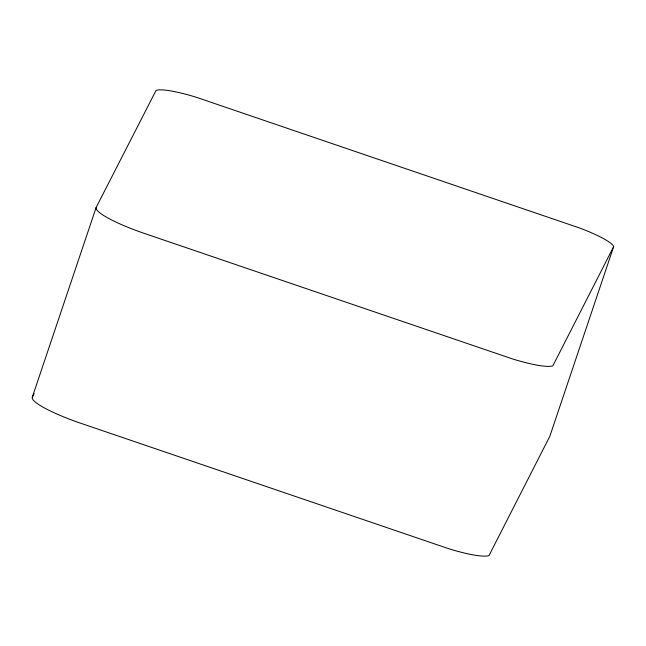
<?xml version="1.0" encoding="UTF-8"?>
<svg xmlns="http://www.w3.org/2000/svg" width="646" height="646" viewBox="0 0 646 646"><rect width="100%" height="100%" fill="white"/><g stroke="black" fill="none" stroke-linecap="round" stroke-linejoin="round"><path stroke-width="0.97" d="M32.3 397.201L96.157 207.447L156.041 90.448A48.305 7.97 18.6 0 1 196.505 97.344L579.236 227.868A48.305 7.97 18.6 0 1 613.7 246.53L549.843 436.284L489.014 555.552A48.305 7.97 18.6 0 1 448.55 548.656L79.87 422.952A55.629 9.181 18.6 0 1 32.3 397.201L34.125 393.624M613.7 246.53L552.871 365.798A48.305 7.97 18.6 0 1 512.407 358.901L143.727 233.206A55.629 9.181 18.6 0 1 96.157 207.447"/></g></svg>
